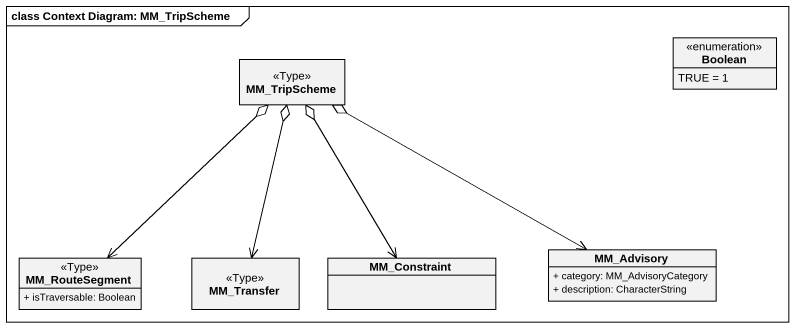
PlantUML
@startuml
mainframe class Context Diagram: MM_TripScheme
hide circle
hide empty members
skinparam classAttributeIconSize 0
class MM_TripScheme <<Type>>
enum Boolean {
  TRUE = 1
}
class MM_RouteSegment <<Type>> {
  + isTraversable: Boolean
}
class MM_Transfer <<Type>>
class MM_Constraint
class MM_Advisory {
  + category: MM_AdvisoryCategory
  + description: CharacterString
}
MM_TripScheme o--> MM_RouteSegment
MM_TripScheme o--> MM_Transfer
MM_TripScheme o--> MM_Constraint
MM_TripScheme o-right-> MM_Advisory
@enduml
